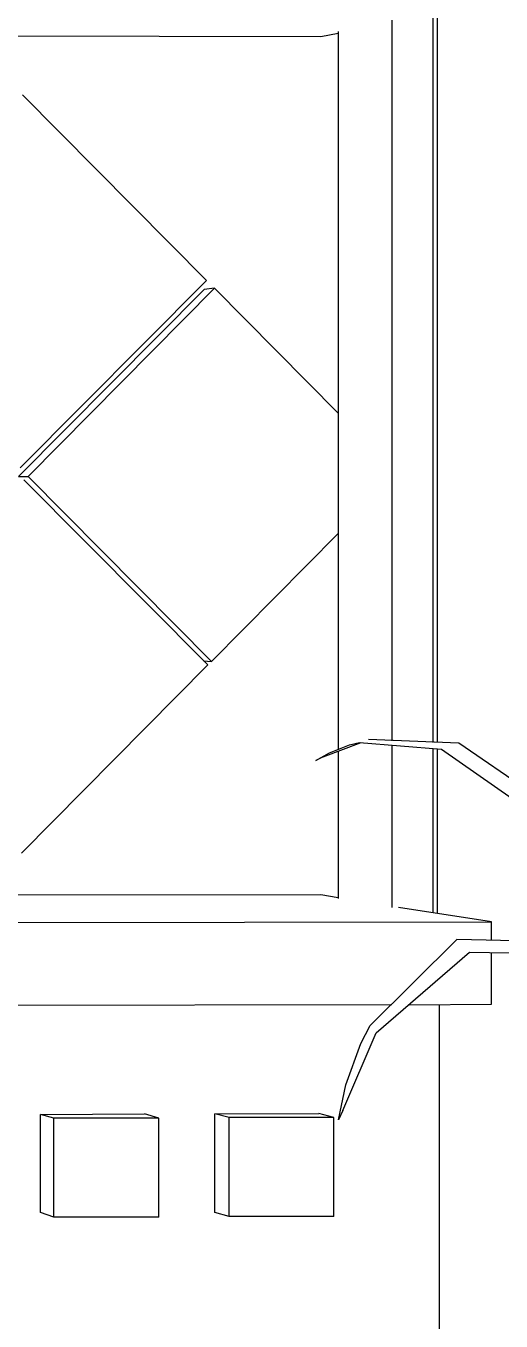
# Model space of a CAD drawing. Header units: millimetres. Extents: x -10.3 to 0, y 0 to 5.9.
# Drawn here: x -2.319 to -1.524, y 1.6 to 3.769 of the extents above; entities that cross this region are included whole.
import ezdxf

# ---------------------------------------------------------------- set-up
doc = ezdxf.new("R2010")
doc.units = ezdxf.units.MM

msp = doc.modelspace()

# ---------------------------------------------------------------- linework, layer by layer
for p, q in [((-1.707, 3.779), (-1.707, 2.572)), ((-1.638, 3.792), (-1.638, 2.569)), ((-1.631, 3.793), (-1.631, 2.569)), ((-1.826, 3.751), (-5.42, 3.759)), ((-1.797, 3.757), (-1.826, 3.751)), ((-1.797, 3.76), (-1.797, 2.557)), ((-2.325, 3.654), (-2.017, 3.343)), ((-2.329, 3.029), (-2.017, 3.343)), ((-2.021, 3.328), (-2.332, 3.015)), ((-2.316, 3.015), (-2.004, 3.33)), ((-2.004, 3.33), (-2.021, 3.328)), ((-2.004, 3.33), (-1.797, 3.121)), ((-2.332, 3.015), (-2.316, 3.015)), ((-2.323, 3.009), (-2.015, 2.699)), ((-2.316, 3.015), (-2.009, 2.705)), ((-2.009, 2.705), (-1.797, 2.919)), ((-2.327, 2.384), (-2.015, 2.699)), ((-2.022, 2.706), (-2.009, 2.705)), ((-1.822, 2.545), (-1.758, 2.569)), ((-1.811, 2.552), (-1.778, 2.565)), ((-1.778, 2.565), (-1.761, 2.569)), ((-1.761, 2.569), (-1.624, 2.558)), ((-1.595, 2.568), (-1.746, 2.574)), ((-1.707, 2.564), (-1.707, 2.293)), ((-1.41, 2.441), (-1.595, 2.568)), ((-1.834, 2.539), (-1.811, 2.552)), ((-1.822, 2.545), (-1.834, 2.539)), ((-1.797, 2.554), (-1.797, 2.308)), ((-1.638, 2.559), (-1.638, 2.284)), ((-1.631, 2.558), (-1.631, 2.283)), ((-1.624, 2.558), (-1.441, 2.43)), ((-1.826, 2.314), (-5.42, 2.309)), ((-1.797, 2.309), (-1.826, 2.314)), ((-1.54, 2.269), (-1.696, 2.293)), ((-5.416, 2.262), (-1.54, 2.269)), ((-1.54, 2.238), (-1.54, 2.269)), ((-1.598, 2.239), (-1.743, 2.095)), ((-1.393, 2.235), (-1.598, 2.239)), ((-1.733, 2.083), (-1.577, 2.218)), ((-1.577, 2.218), (-1.37, 2.214)), ((-1.54, 2.131), (-1.54, 2.217)), ((-1.707, 2.13), (-5.416, 2.123)), ((-1.678, 2.13), (-1.54, 2.131)), ((-1.627, 0.901), (-1.627, 2.13)), ((-1.789, 1.953), (-1.733, 2.083)), ((-1.759, 2.065), (-1.743, 2.095)), ((-1.784, 1.996), (-1.759, 2.065)), ((-1.796, 1.937), (-1.784, 1.996)), ((-1.789, 1.953), (-1.796, 1.937)), ((-2.295, 1.946), (-2.121, 1.947)), ((-2.295, 1.782), (-2.295, 1.946)), ((-2.273, 1.94), (-2.295, 1.946)), ((-2.273, 1.774), (-2.273, 1.94)), ((-2.097, 1.94), (-2.273, 1.94)), ((-2.097, 1.94), (-2.121, 1.947)), ((-2.097, 1.774), (-2.097, 1.94)), ((-2.003, 1.947), (-1.829, 1.948)), ((-2.003, 1.782), (-2.003, 1.947)), ((-1.979, 1.941), (-2.003, 1.947)), ((-1.979, 1.775), (-1.979, 1.941)), ((-1.804, 1.941), (-1.979, 1.941)), ((-1.804, 1.941), (-1.829, 1.948)), ((-1.804, 1.775), (-1.804, 1.941)), ((-2.273, 1.774), (-2.295, 1.782)), ((-1.979, 1.775), (-2.003, 1.782)), ((-2.097, 1.774), (-2.273, 1.774)), ((-1.804, 1.775), (-1.979, 1.775))]:
    msp.add_line(p, q)

doc.saveas('drawing.dxf')
